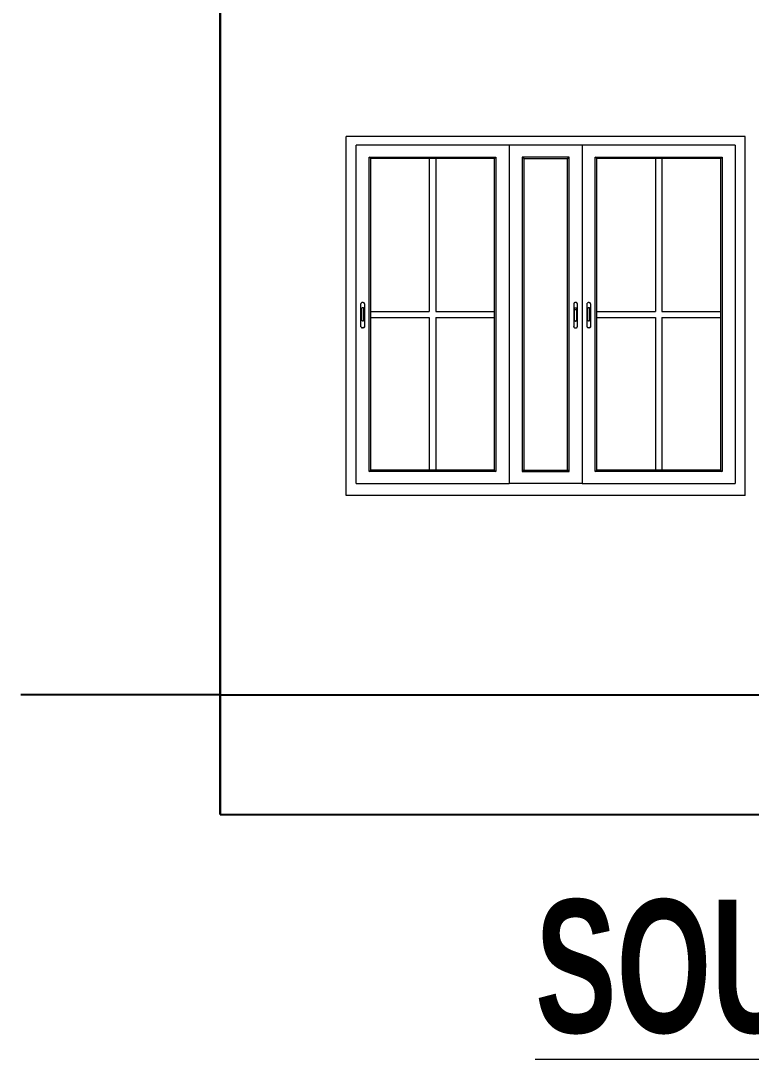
# Model space of a CAD drawing. Header units: inches. Extents: x -10117506 to -5032697, y -6529230 to -3254494.
# Drawn here: x -5045854.9 to -5045745, y -3258754 to -3258597.8 of the extents above; entities that cross this region are included whole.
import ezdxf

# ---------------------------------------------------------------- set-up
doc = ezdxf.new("R2010")
doc.units = ezdxf.units.IN
doc.header["$LTSCALE"] = 2
doc.header["$MEASUREMENT"] = 0
doc.layers.get('0').update_dxf_attribs({"linetype": 'CONTINUOUS'})
doc.layers.add('Text-100.w', color=254, linetype='CONTINUOUS', lineweight=9)
doc.layers.add('window', color=4, linetype='CONTINUOUS', lineweight=13)
doc.styles.add('Arial', font='arial.ttf', dxfattribs={"width": 0.8, "height": 12})

msp = doc.modelspace()

# ---------------------------------------------------------------- linework, layer by layer
at = {"ltscale": 0.5}
for p, q in [((-5045824.91, -3258699.22), (-5045824.91, -3258592.22)), ((-5045824.91, -3258592.22), (-5045824.91, -3258717.22)), ((-5045824.91, -3258699.22), (-5045854.91, -3258699.22)), ((-5045824.91, -3258699.22), (-5045545.14, -3258699.22)), ((-5045824.91, -3258717.22), (-5045824.91, -3258699.22)), ((-5045824.91, -3258717.22), (-5045533.79, -3258717.22))]:
    msp.add_line(p, q, dxfattribs=at)
at = {"layer": 'window'}
for p, q in [((-5045805.97, -3258669.22), (-5045805.97, -3258615.22)), ((-5045745.97, -3258615.22), (-5045805.97, -3258615.22)), ((-5045745.97, -3258669.22), (-5045745.97, -3258615.22)), ((-5045804.47, -3258667.44), (-5045804.47, -3258616.55)), ((-5045747.47, -3258616.55), (-5045804.47, -3258616.55)), ((-5045781.47, -3258616.55), (-5045781.47, -3258667.44)), ((-5045770.47, -3258616.55), (-5045770.47, -3258667.44)), ((-5045747.47, -3258616.55), (-5045747.47, -3258667.44)), ((-5045802.5, -3258665.64), (-5045802.5, -3258618.35)), ((-5045802.5, -3258618.35), (-5045783.43, -3258618.35)), ((-5045802.26, -3258618.57), (-5045802.5, -3258618.35)), ((-5045802.26, -3258665.41), (-5045802.26, -3258618.57)), ((-5045783.68, -3258618.57), (-5045802.26, -3258618.57)), ((-5045793.46, -3258618.57), (-5045793.46, -3258641.54)), ((-5045792.48, -3258618.57), (-5045792.48, -3258641.54)), ((-5045783.68, -3258618.57), (-5045783.43, -3258618.35)), ((-5045783.68, -3258618.57), (-5045783.68, -3258665.41)), ((-5045783.43, -3258618.35), (-5045783.43, -3258665.64)), ((-5045772.43, -3258618.35), (-5045779.5, -3258618.35)), ((-5045779.5, -3258618.35), (-5045779.5, -3258665.64)), ((-5045779.26, -3258618.57), (-5045779.5, -3258618.35)), ((-5045779.26, -3258618.57), (-5045779.26, -3258665.41)), ((-5045779.26, -3258618.57), (-5045772.68, -3258618.57)), ((-5045772.68, -3258618.57), (-5045772.43, -3258618.35)), ((-5045772.68, -3258665.41), (-5045772.68, -3258618.57)), ((-5045772.43, -3258665.64), (-5045772.43, -3258618.35)), ((-5045768.5, -3258665.64), (-5045768.5, -3258618.35)), ((-5045768.5, -3258618.35), (-5045749.43, -3258618.35)), ((-5045768.26, -3258618.57), (-5045768.5, -3258618.35)), ((-5045768.26, -3258665.41), (-5045768.26, -3258618.57)), ((-5045749.68, -3258618.57), (-5045768.26, -3258618.57)), ((-5045759.46, -3258618.57), (-5045759.46, -3258641.54)), ((-5045758.48, -3258618.57), (-5045758.48, -3258641.54)), ((-5045749.68, -3258618.57), (-5045749.43, -3258618.35)), ((-5045749.68, -3258618.57), (-5045749.68, -3258665.41)), ((-5045749.43, -3258618.35), (-5045749.43, -3258665.64)), ((-5045803.74, -3258640.39), (-5045803.73, -3258640.36)), ((-5045803.74, -3258640.43), (-5045803.73, -3258640.36)), ((-5045803.74, -3258640.43), (-5045803.74, -3258640.39)), ((-5045803.74, -3258643.82), (-5045803.74, -3258640.43)), ((-5045803.73, -3258640.36), (-5045803.71, -3258640.33)), ((-5045803.71, -3258640.33), (-5045803.69, -3258640.3)), ((-5045803.66, -3258640.27), (-5045803.69, -3258640.3)), ((-5045803.63, -3258640.25), (-5045803.66, -3258640.27)), ((-5045803.63, -3258640.25), (-5045803.59, -3258640.23)), ((-5045803.56, -3258640.22), (-5045803.59, -3258640.23)), ((-5045803.51, -3258640.21), (-5045803.56, -3258640.22)), ((-5045803.47, -3258640.21), (-5045803.51, -3258640.21)), ((-5045803.43, -3258640.21), (-5045803.47, -3258640.21)), ((-5045803.43, -3258640.21), (-5045803.39, -3258640.22)), ((-5045803.39, -3258640.22), (-5045803.35, -3258640.23)), ((-5045803.35, -3258640.23), (-5045803.31, -3258640.25)), ((-5045803.31, -3258640.25), (-5045803.28, -3258640.27)), ((-5045803.28, -3258640.27), (-5045803.25, -3258640.3)), ((-5045803.23, -3258640.33), (-5045803.25, -3258640.3)), ((-5045803.22, -3258640.36), (-5045803.23, -3258640.33)), ((-5045803.21, -3258640.39), (-5045803.22, -3258640.36)), ((-5045803.21, -3258640.39), (-5045803.2, -3258640.43)), ((-5045803.2, -3258640.43), (-5045803.2, -3258643.82)), ((-5045771.72, -3258640.36), (-5045771.73, -3258640.39)), ((-5045771.73, -3258640.39), (-5045771.73, -3258640.43)), ((-5045771.73, -3258640.43), (-5045771.73, -3258643.82)), ((-5045771.7, -3258640.33), (-5045771.72, -3258640.36)), ((-5045771.68, -3258640.3), (-5045771.7, -3258640.33)), ((-5045771.65, -3258640.27), (-5045771.68, -3258640.3)), ((-5045771.62, -3258640.25), (-5045771.65, -3258640.27)), ((-5045771.59, -3258640.23), (-5045771.62, -3258640.25)), ((-5045771.55, -3258640.22), (-5045771.59, -3258640.23)), ((-5045771.51, -3258640.21), (-5045771.55, -3258640.22)), ((-5045771.46, -3258640.21), (-5045771.51, -3258640.21)), ((-5045771.42, -3258640.21), (-5045771.46, -3258640.21)), ((-5045771.38, -3258640.22), (-5045771.42, -3258640.21)), ((-5045771.34, -3258640.23), (-5045771.38, -3258640.22)), ((-5045771.3, -3258640.25), (-5045771.34, -3258640.23)), ((-5045771.27, -3258640.27), (-5045771.3, -3258640.25)), ((-5045771.24, -3258640.3), (-5045771.27, -3258640.27)), ((-5045771.22, -3258640.33), (-5045771.24, -3258640.3)), ((-5045771.21, -3258640.36), (-5045771.22, -3258640.33)), ((-5045771.2, -3258640.39), (-5045771.21, -3258640.36)), ((-5045771.19, -3258640.43), (-5045771.21, -3258640.36)), ((-5045771.19, -3258640.43), (-5045771.2, -3258640.39)), ((-5045771.19, -3258643.82), (-5045771.19, -3258640.43)), ((-5045769.74, -3258640.39), (-5045769.73, -3258640.36)), ((-5045769.74, -3258640.43), (-5045769.73, -3258640.36)), ((-5045769.74, -3258640.43), (-5045769.74, -3258640.39)), ((-5045769.74, -3258643.82), (-5045769.74, -3258640.43)), ((-5045769.73, -3258640.36), (-5045769.71, -3258640.33)), ((-5045769.71, -3258640.33), (-5045769.69, -3258640.3)), ((-5045769.66, -3258640.27), (-5045769.69, -3258640.3)), ((-5045769.63, -3258640.25), (-5045769.66, -3258640.27)), ((-5045769.63, -3258640.25), (-5045769.59, -3258640.23)), ((-5045769.56, -3258640.22), (-5045769.59, -3258640.23)), ((-5045769.51, -3258640.21), (-5045769.56, -3258640.22)), ((-5045769.47, -3258640.21), (-5045769.51, -3258640.21)), ((-5045769.43, -3258640.21), (-5045769.47, -3258640.21)), ((-5045769.43, -3258640.21), (-5045769.39, -3258640.22)), ((-5045769.39, -3258640.22), (-5045769.35, -3258640.23)), ((-5045769.35, -3258640.23), (-5045769.31, -3258640.25)), ((-5045769.31, -3258640.25), (-5045769.28, -3258640.27)), ((-5045769.28, -3258640.27), (-5045769.25, -3258640.3)), ((-5045769.23, -3258640.33), (-5045769.25, -3258640.3)), ((-5045769.22, -3258640.36), (-5045769.23, -3258640.33)), ((-5045769.21, -3258640.39), (-5045769.22, -3258640.36)), ((-5045769.21, -3258640.39), (-5045769.2, -3258640.43)), ((-5045769.2, -3258640.43), (-5045769.2, -3258643.82)), ((-5045803.64, -3258641.1), (-5045803.65, -3258641.12)), ((-5045803.65, -3258641.12), (-5045803.65, -3258641.14)), ((-5045803.65, -3258641.14), (-5045803.65, -3258642.85)), ((-5045803.63, -3258641.08), (-5045803.64, -3258641.1)), ((-5045803.62, -3258641.06), (-5045803.63, -3258641.08)), ((-5045803.6, -3258641.04), (-5045803.62, -3258641.06)), ((-5045803.58, -3258641.02), (-5045803.6, -3258641.04)), ((-5045803.55, -3258641.01), (-5045803.58, -3258641.02)), ((-5045803.53, -3258641), (-5045803.55, -3258641.01)), ((-5045803.5, -3258641), (-5045803.53, -3258641)), ((-5045803.47, -3258641), (-5045803.5, -3258641)), ((-5045803.44, -3258641), (-5045803.47, -3258641)), ((-5045803.42, -3258641), (-5045803.44, -3258641)), ((-5045803.39, -3258641.01), (-5045803.42, -3258641)), ((-5045803.37, -3258641.02), (-5045803.39, -3258641.01)), ((-5045803.34, -3258641.04), (-5045803.37, -3258641.02)), ((-5045803.33, -3258641.06), (-5045803.34, -3258641.04)), ((-5045803.31, -3258641.08), (-5045803.33, -3258641.06)), ((-5045803.3, -3258641.1), (-5045803.31, -3258641.08)), ((-5045803.29, -3258641.12), (-5045803.3, -3258641.1)), ((-5045803.29, -3258641.14), (-5045803.29, -3258641.12)), ((-5045803.29, -3258642.85), (-5045803.29, -3258641.14)), ((-5045802.26, -3258641.54), (-5045793.46, -3258641.54)), ((-5045792.48, -3258641.54), (-5045783.68, -3258641.54)), ((-5045771.64, -3258641.1), (-5045771.63, -3258641.08)), ((-5045771.64, -3258641.12), (-5045771.64, -3258641.1)), ((-5045771.64, -3258641.14), (-5045771.64, -3258641.12)), ((-5045771.64, -3258641.39), (-5045771.64, -3258641.14)), ((-5045771.64, -3258641.35), (-5045771.63, -3258641.33)), ((-5045771.64, -3258641.37), (-5045771.64, -3258641.35)), ((-5045771.64, -3258641.39), (-5045771.64, -3258641.37)), ((-5045771.64, -3258642.85), (-5045771.64, -3258641.39)), ((-5045771.63, -3258641.08), (-5045771.61, -3258641.06)), ((-5045771.63, -3258641.33), (-5045771.61, -3258641.31)), ((-5045771.61, -3258641.06), (-5045771.59, -3258641.04)), ((-5045771.61, -3258641.31), (-5045771.59, -3258641.29)), ((-5045771.59, -3258641.04), (-5045771.57, -3258641.02)), ((-5045771.59, -3258641.29), (-5045771.57, -3258641.27)), ((-5045771.57, -3258641.02), (-5045771.55, -3258641.01)), ((-5045771.57, -3258641.27), (-5045771.55, -3258641.26)), ((-5045771.55, -3258641.01), (-5045771.52, -3258641)), ((-5045771.55, -3258641.26), (-5045771.52, -3258641.25)), ((-5045771.52, -3258641), (-5045771.49, -3258641)), ((-5045771.52, -3258641.25), (-5045771.49, -3258641.25)), ((-5045771.49, -3258641), (-5045771.46, -3258641)), ((-5045771.49, -3258641.25), (-5045771.46, -3258641.25)), ((-5045771.46, -3258641), (-5045771.43, -3258641)), ((-5045771.46, -3258641.25), (-5045771.43, -3258641.25)), ((-5045771.43, -3258641), (-5045771.41, -3258641)), ((-5045771.43, -3258641.25), (-5045771.41, -3258641.25)), ((-5045771.41, -3258641), (-5045771.38, -3258641.01)), ((-5045771.41, -3258641.25), (-5045771.38, -3258641.26)), ((-5045771.38, -3258641.01), (-5045771.36, -3258641.02)), ((-5045771.38, -3258641.26), (-5045771.36, -3258641.27)), ((-5045771.36, -3258641.02), (-5045771.33, -3258641.04)), ((-5045771.36, -3258641.27), (-5045771.33, -3258641.29)), ((-5045771.33, -3258641.04), (-5045771.32, -3258641.06)), ((-5045771.33, -3258641.29), (-5045771.32, -3258641.31)), ((-5045771.32, -3258641.06), (-5045771.3, -3258641.08)), ((-5045771.32, -3258641.31), (-5045771.3, -3258641.33)), ((-5045771.3, -3258641.08), (-5045771.29, -3258641.1)), ((-5045771.3, -3258641.33), (-5045771.29, -3258641.35)), ((-5045771.29, -3258641.1), (-5045771.28, -3258641.12)), ((-5045771.29, -3258641.35), (-5045771.28, -3258641.37)), ((-5045771.28, -3258641.12), (-5045771.28, -3258641.14)), ((-5045771.28, -3258642.85), (-5045771.28, -3258641.14)), ((-5045771.28, -3258641.37), (-5045771.28, -3258641.39)), ((-5045769.64, -3258641.1), (-5045769.65, -3258641.12)), ((-5045769.65, -3258641.12), (-5045769.65, -3258641.14)), ((-5045769.65, -3258641.14), (-5045769.65, -3258642.85)), ((-5045769.63, -3258641.08), (-5045769.64, -3258641.1)), ((-5045769.62, -3258641.06), (-5045769.63, -3258641.08)), ((-5045769.6, -3258641.04), (-5045769.62, -3258641.06)), ((-5045769.58, -3258641.02), (-5045769.6, -3258641.04)), ((-5045769.55, -3258641.01), (-5045769.58, -3258641.02)), ((-5045769.53, -3258641), (-5045769.55, -3258641.01)), ((-5045769.5, -3258641), (-5045769.53, -3258641)), ((-5045769.47, -3258641), (-5045769.5, -3258641)), ((-5045769.44, -3258641), (-5045769.47, -3258641)), ((-5045769.42, -3258641), (-5045769.44, -3258641)), ((-5045769.39, -3258641.01), (-5045769.42, -3258641)), ((-5045769.37, -3258641.02), (-5045769.39, -3258641.01)), ((-5045769.34, -3258641.04), (-5045769.37, -3258641.02)), ((-5045769.33, -3258641.06), (-5045769.34, -3258641.04)), ((-5045769.31, -3258641.08), (-5045769.33, -3258641.06)), ((-5045769.3, -3258641.1), (-5045769.31, -3258641.08)), ((-5045769.29, -3258641.12), (-5045769.3, -3258641.1)), ((-5045769.29, -3258641.14), (-5045769.29, -3258641.12)), ((-5045769.29, -3258642.85), (-5045769.29, -3258641.14)), ((-5045768.26, -3258641.54), (-5045759.46, -3258641.54)), ((-5045758.48, -3258641.54), (-5045749.68, -3258641.54)), ((-5045803.65, -3258642.88), (-5045803.65, -3258642.85)), ((-5045803.64, -3258642.9), (-5045803.65, -3258642.88)), ((-5045803.63, -3258642.92), (-5045803.64, -3258642.9)), ((-5045803.62, -3258642.94), (-5045803.63, -3258642.92)), ((-5045803.6, -3258642.96), (-5045803.62, -3258642.94)), ((-5045803.58, -3258642.97), (-5045803.6, -3258642.96)), ((-5045803.55, -3258642.98), (-5045803.58, -3258642.97)), ((-5045803.53, -3258642.99), (-5045803.55, -3258642.98)), ((-5045803.5, -3258643), (-5045803.53, -3258642.99)), ((-5045803.47, -3258643), (-5045803.5, -3258643)), ((-5045803.44, -3258643), (-5045803.47, -3258643)), ((-5045803.42, -3258642.99), (-5045803.44, -3258643)), ((-5045803.39, -3258642.98), (-5045803.42, -3258642.99)), ((-5045803.37, -3258642.97), (-5045803.39, -3258642.98)), ((-5045803.34, -3258642.96), (-5045803.37, -3258642.97)), ((-5045803.33, -3258642.94), (-5045803.34, -3258642.96)), ((-5045803.31, -3258642.92), (-5045803.33, -3258642.94)), ((-5045803.3, -3258642.9), (-5045803.31, -3258642.92)), ((-5045803.29, -3258642.88), (-5045803.3, -3258642.9)), ((-5045803.29, -3258642.85), (-5045803.29, -3258642.88)), ((-5045802.26, -3258642.44), (-5045793.46, -3258642.44)), ((-5045793.46, -3258642.44), (-5045793.46, -3258665.41)), ((-5045792.48, -3258642.44), (-5045783.68, -3258642.44)), ((-5045792.48, -3258642.44), (-5045792.48, -3258665.41)), ((-5045771.64, -3258642.85), (-5045771.64, -3258642.88)), ((-5045771.64, -3258642.88), (-5045771.64, -3258642.9)), ((-5045771.64, -3258642.9), (-5045771.63, -3258642.92)), ((-5045771.63, -3258642.92), (-5045771.61, -3258642.94)), ((-5045771.61, -3258642.94), (-5045771.59, -3258642.96)), ((-5045771.59, -3258642.96), (-5045771.57, -3258642.97)), ((-5045771.57, -3258642.97), (-5045771.55, -3258642.98)), ((-5045771.55, -3258642.98), (-5045771.52, -3258642.99)), ((-5045771.52, -3258642.99), (-5045771.49, -3258643)), ((-5045771.49, -3258643), (-5045771.46, -3258643)), ((-5045771.46, -3258643), (-5045771.43, -3258643)), ((-5045771.43, -3258643), (-5045771.41, -3258642.99)), ((-5045771.41, -3258642.99), (-5045771.38, -3258642.98)), ((-5045771.38, -3258642.98), (-5045771.36, -3258642.97)), ((-5045771.36, -3258642.97), (-5045771.33, -3258642.96)), ((-5045771.33, -3258642.96), (-5045771.32, -3258642.94)), ((-5045771.32, -3258642.94), (-5045771.3, -3258642.92)), ((-5045771.3, -3258642.92), (-5045771.29, -3258642.9)), ((-5045771.29, -3258642.9), (-5045771.28, -3258642.88)), ((-5045771.28, -3258642.88), (-5045771.28, -3258642.85)), ((-5045769.65, -3258642.88), (-5045769.65, -3258642.85)), ((-5045769.64, -3258642.9), (-5045769.65, -3258642.88)), ((-5045769.63, -3258642.92), (-5045769.64, -3258642.9)), ((-5045769.62, -3258642.94), (-5045769.63, -3258642.92)), ((-5045769.6, -3258642.96), (-5045769.62, -3258642.94)), ((-5045769.58, -3258642.97), (-5045769.6, -3258642.96)), ((-5045769.55, -3258642.98), (-5045769.58, -3258642.97)), ((-5045769.53, -3258642.99), (-5045769.55, -3258642.98)), ((-5045769.5, -3258643), (-5045769.53, -3258642.99)), ((-5045769.47, -3258643), (-5045769.5, -3258643)), ((-5045769.44, -3258643), (-5045769.47, -3258643)), ((-5045769.42, -3258642.99), (-5045769.44, -3258643)), ((-5045769.39, -3258642.98), (-5045769.42, -3258642.99)), ((-5045769.37, -3258642.97), (-5045769.39, -3258642.98)), ((-5045769.34, -3258642.96), (-5045769.37, -3258642.97)), ((-5045769.33, -3258642.94), (-5045769.34, -3258642.96)), ((-5045769.31, -3258642.92), (-5045769.33, -3258642.94)), ((-5045769.3, -3258642.9), (-5045769.31, -3258642.92)), ((-5045769.29, -3258642.88), (-5045769.3, -3258642.9)), ((-5045769.29, -3258642.85), (-5045769.29, -3258642.88)), ((-5045768.26, -3258642.44), (-5045759.46, -3258642.44)), ((-5045759.46, -3258642.44), (-5045759.46, -3258665.41)), ((-5045758.48, -3258642.44), (-5045749.68, -3258642.44)), ((-5045758.48, -3258642.44), (-5045758.48, -3258665.41)), ((-5045803.74, -3258643.85), (-5045803.74, -3258643.82)), ((-5045803.73, -3258643.89), (-5045803.74, -3258643.85)), ((-5045803.73, -3258643.89), (-5045803.71, -3258643.92)), ((-5045803.71, -3258643.92), (-5045803.69, -3258643.95)), ((-5045803.69, -3258643.95), (-5045803.66, -3258643.97)), ((-5045803.63, -3258644), (-5045803.66, -3258643.97)), ((-5045803.59, -3258644.01), (-5045803.63, -3258644)), ((-5045803.59, -3258644.01), (-5045803.56, -3258644.03)), ((-5045803.51, -3258644.04), (-5045803.56, -3258644.03)), ((-5045803.47, -3258644.04), (-5045803.51, -3258644.04)), ((-5045803.47, -3258644.04), (-5045803.43, -3258644.04)), ((-5045803.43, -3258644.04), (-5045803.39, -3258644.03)), ((-5045803.35, -3258644.01), (-5045803.39, -3258644.03)), ((-5045803.31, -3258644), (-5045803.35, -3258644.01)), ((-5045803.31, -3258644), (-5045803.28, -3258643.97)), ((-5045803.28, -3258643.97), (-5045803.25, -3258643.95)), ((-5045803.25, -3258643.95), (-5045803.23, -3258643.92)), ((-5045803.22, -3258643.89), (-5045803.23, -3258643.92)), ((-5045803.2, -3258643.82), (-5045803.22, -3258643.89)), ((-5045803.21, -3258643.85), (-5045803.22, -3258643.89)), ((-5045803.21, -3258643.85), (-5045803.2, -3258643.82)), ((-5045771.73, -3258643.85), (-5045771.73, -3258643.82)), ((-5045771.73, -3258643.82), (-5045771.72, -3258643.89)), ((-5045771.73, -3258643.85), (-5045771.72, -3258643.89)), ((-5045771.72, -3258643.89), (-5045771.7, -3258643.92)), ((-5045771.7, -3258643.92), (-5045771.68, -3258643.95)), ((-5045771.68, -3258643.95), (-5045771.65, -3258643.97)), ((-5045771.65, -3258643.97), (-5045771.62, -3258644)), ((-5045771.62, -3258644), (-5045771.59, -3258644.01)), ((-5045771.59, -3258644.01), (-5045771.55, -3258644.03)), ((-5045771.55, -3258644.03), (-5045771.51, -3258644.04)), ((-5045771.51, -3258644.04), (-5045771.46, -3258644.04)), ((-5045771.46, -3258644.04), (-5045771.42, -3258644.04)), ((-5045771.42, -3258644.04), (-5045771.38, -3258644.03)), ((-5045771.38, -3258644.03), (-5045771.34, -3258644.01)), ((-5045771.34, -3258644.01), (-5045771.3, -3258644)), ((-5045771.3, -3258644), (-5045771.27, -3258643.97)), ((-5045771.27, -3258643.97), (-5045771.24, -3258643.95)), ((-5045771.24, -3258643.95), (-5045771.22, -3258643.92)), ((-5045771.22, -3258643.92), (-5045771.21, -3258643.89)), ((-5045771.21, -3258643.89), (-5045771.2, -3258643.85)), ((-5045771.2, -3258643.85), (-5045771.19, -3258643.82)), ((-5045769.74, -3258643.85), (-5045769.74, -3258643.82)), ((-5045769.73, -3258643.89), (-5045769.74, -3258643.85)), ((-5045769.73, -3258643.89), (-5045769.71, -3258643.92)), ((-5045769.71, -3258643.92), (-5045769.69, -3258643.95)), ((-5045769.69, -3258643.95), (-5045769.66, -3258643.97)), ((-5045769.63, -3258644), (-5045769.66, -3258643.97)), ((-5045769.59, -3258644.01), (-5045769.63, -3258644)), ((-5045769.59, -3258644.01), (-5045769.56, -3258644.03)), ((-5045769.51, -3258644.04), (-5045769.56, -3258644.03)), ((-5045769.47, -3258644.04), (-5045769.51, -3258644.04)), ((-5045769.47, -3258644.04), (-5045769.43, -3258644.04)), ((-5045769.43, -3258644.04), (-5045769.39, -3258644.03)), ((-5045769.35, -3258644.01), (-5045769.39, -3258644.03)), ((-5045769.31, -3258644), (-5045769.35, -3258644.01)), ((-5045769.31, -3258644), (-5045769.28, -3258643.97)), ((-5045769.28, -3258643.97), (-5045769.25, -3258643.95)), ((-5045769.25, -3258643.95), (-5045769.23, -3258643.92)), ((-5045769.22, -3258643.89), (-5045769.23, -3258643.92)), ((-5045769.2, -3258643.82), (-5045769.22, -3258643.89)), ((-5045769.21, -3258643.85), (-5045769.22, -3258643.89)), ((-5045769.21, -3258643.85), (-5045769.2, -3258643.82)), ((-5045802.5, -3258665.64), (-5045802.26, -3258665.41)), ((-5045783.68, -3258665.41), (-5045802.26, -3258665.41)), ((-5045783.68, -3258665.41), (-5045783.43, -3258665.64)), ((-5045779.26, -3258665.41), (-5045779.5, -3258665.64)), ((-5045779.26, -3258665.41), (-5045772.68, -3258665.41)), ((-5045772.43, -3258665.64), (-5045772.68, -3258665.41)), ((-5045768.5, -3258665.64), (-5045768.26, -3258665.41)), ((-5045749.68, -3258665.41), (-5045768.26, -3258665.41)), ((-5045749.68, -3258665.41), (-5045749.43, -3258665.64)), ((-5045783.43, -3258665.64), (-5045802.5, -3258665.64)), ((-5045779.5, -3258665.64), (-5045772.43, -3258665.64)), ((-5045749.43, -3258665.64), (-5045768.5, -3258665.64)), ((-5045804.47, -3258667.44), (-5045781.47, -3258667.44)), ((-5045770.47, -3258667.44), (-5045781.47, -3258667.44)), ((-5045770.47, -3258667.44), (-5045747.47, -3258667.44)), ((-5045745.97, -3258669.22), (-5045805.97, -3258669.22))]:
    msp.add_line(p, q, dxfattribs=at)

# ---------------------------------------------------------------- texts
at = {"layer": 'Text-100.w', "insert": (-5045693.02, -3258730.01), "char_height": 20, "width": 569.1024, "attachment_point": 2, "style": 'Arial'}
msp.add_mtext('\\A1;{\\fArial Narrow|b1|i0|c0|p34;\\L SOUTH ELEVATION}', dxfattribs=at)

doc.saveas('drawing.dxf')
